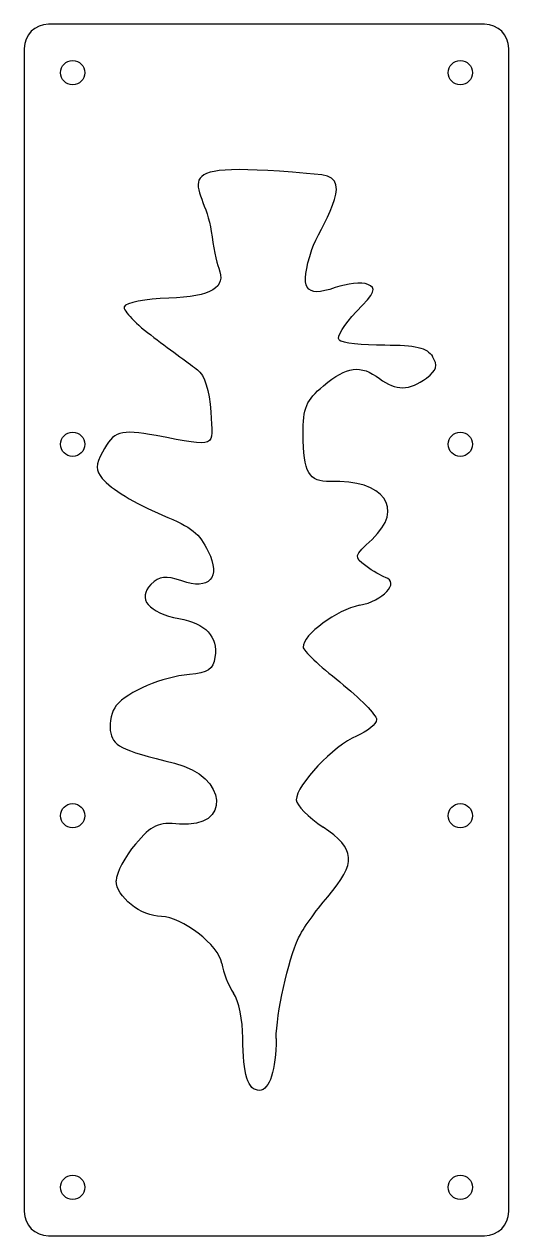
# Model space of a CAD drawing. Header units: inches. Extents: x -1.25 to 1.25, y -3.12 to 3.12.
import ezdxf

# ---------------------------------------------------------------- set-up
doc = ezdxf.new("R2010")
doc.units = ezdxf.units.IN
doc.header["$MEASUREMENT"] = 0

msp = doc.modelspace()

# ---------------------------------------------------------------- linework, layer by layer
for p, q in [((1.125, 3.125), (-1.125, 3.125)), ((-1.25, 3), (-1.25, -3)), ((1.25, -3), (1.25, 3)), ((-1.125, -3.125), (1.125, -3.125))]:
    msp.add_line(p, q)
for centre in [(-1, 2.875), (1, 2.875), (-1, 0.9583), (1, 0.9583), (-1, -0.9583), (1, -0.9583), (-1, -2.875), (1, -2.875)]:
    msp.add_circle(centre, 0.0625)
for centre, start, end in [((-1.125, 3), 90, 180), ((1.125, 3), 0, 90), ((-1.125, -3), 180, 270), ((1.125, -3), 270, 360)]:
    msp.add_arc(centre, 0.125, start, end)
for points in [[(0.285, 2.3474), (-0.5941, 2.433), (-0.3199, 2.3147), (-0.2853, 2.0566)], [(0.2344, 1.963), (0.2714, 2.076), (0.4654, 2.3298), (0.285, 2.3474)], [(-0.2853, 2.0566), (-0.2751, 1.9807), (-0.2576, 1.8954), (-0.2465, 1.8669)], [(0.3548, 1.7665), (0.197, 1.7115), (0.1678, 1.7593), (0.2344, 1.963)], [(-0.2465, 1.8669), (-0.2067, 1.7654), (-0.2808, 1.721), (-0.5044, 1.7123)], [(0.5221, 1.7831), (0.4908, 1.7952), (0.4155, 1.7877), (0.3548, 1.7665)], [(0.4637, 1.6422), (0.5608, 1.7423), (0.5701, 1.7647), (0.5221, 1.7831)], [(-0.5044, 1.7123), (-0.6243, 1.7076), (-0.7279, 1.6875), (-0.7345, 1.6677)], [(-0.7345, 1.6677), (-0.7411, 1.6478), (-0.672, 1.5765), (-0.5808, 1.5092)], [(0.3747, 1.4967), (0.3601, 1.5112), (0.4002, 1.5767), (0.4637, 1.6422)], [(-0.5808, 1.5092), (-0.4897, 1.4419), (-0.3889, 1.3669), (-0.3568, 1.3424)], [(0.8256, 1.2999), (0.8795, 1.3406), (0.8859, 1.364), (0.8563, 1.4109)], [(-0.3568, 1.3424), (-0.3189, 1.3136), (-0.2947, 1.2373), (-0.2878, 1.1255)], [(0.2945, 1.2603), (0.4143, 1.3612), (0.4858, 1.3702), (0.5829, 1.2968)], [(0.1889, 1.0103), (0.1884, 1.1478), (0.2037, 1.184), (0.2945, 1.2603)], [(0.5829, 1.2968), (0.6671, 1.2332), (0.7385, 1.2341), (0.8256, 1.2999)], [(-0.2878, 1.1255), (-0.276, 0.9338), (-0.2507, 0.9448), (-0.5699, 1.0027)], [(-0.5699, 1.0027), (-0.7555, 1.0364), (-0.7886, 1.0262), (-0.8466, 0.9179)], [(0.3284, 0.7664), (0.2192, 0.762), (0.1895, 0.8139), (0.1889, 1.0103)], [(-0.8466, 0.9179), (-0.8828, 0.8503), (-0.8829, 0.8247), (-0.8471, 0.7815)], [(-0.8471, 0.7815), (-0.8011, 0.7262), (-0.6834, 0.6547), (-0.5359, 0.5927)], [(0.5445, 0.4677), (0.7154, 0.626), (0.6059, 0.7774), (0.3284, 0.7664)], [(-0.5359, 0.5927), (-0.3824, 0.5282), (-0.347, 0.4999), (-0.3004, 0.4049)], [(0.5126, 0.3305), (0.4503, 0.376), (0.4515, 0.3815), (0.5445, 0.4677)], [(-0.3004, 0.4049), (-0.2344, 0.2704), (-0.295, 0.2033), (-0.4375, 0.253)], [(0.6133, 0.2711), (0.5936, 0.2776), (0.5483, 0.3044), (0.5126, 0.3305)], [(-0.4375, 0.253), (-0.5212, 0.2821), (-0.5526, 0.2786), (-0.5962, 0.2349)], [(0.4804, 0.1274), (0.6013, 0.1501), (0.6897, 0.2456), (0.6133, 0.2711)], [(-0.5962, 0.2349), (-0.669, 0.1622), (-0.6085, 0.0884), (-0.4519, 0.059)], [(-0.4519, 0.059), (-0.3122, 0.0328), (-0.2508, -0.033), (-0.2659, -0.1401)], [(-0.2659, -0.1401), (-0.2749, -0.2033), (-0.3019, -0.2216), (-0.3979, -0.2298)], [(-0.3979, -0.2298), (-0.5376, -0.2417), (-0.7147, -0.3166), (-0.7752, -0.3895)], [(-0.7752, -0.3895), (-0.7982, -0.4172), (-0.812, -0.4754), (-0.8058, -0.5187)], [(-0.8058, -0.5187), (-0.7943, -0.5991), (-0.7596, -0.6167), (-0.474, -0.6868)], [(-0.474, -0.6868), (-0.2012, -0.7537), (-0.1794, -1.0256), (-0.4488, -1.001)], [(-0.4488, -1.001), (-0.559, -0.991), (-0.5915, -1.0058), (-0.676, -1.1045)], [(0.3158, -1.3764), (0.466, -1.2009), (0.4612, -1.1289), (0.2918, -1.0169)], [(-0.676, -1.1045), (-0.7301, -1.1678), (-0.7751, -1.2528), (-0.7759, -1.2933)], [(0.1652, -1.5888), (0.1853, -1.5452), (0.253, -1.4497), (0.3158, -1.3764)], [(0.0499, -2.1082), (0.0505, -1.9801), (0.1115, -1.7051), (0.1652, -1.5888)], [(-0.2307, -1.7199), (-0.2241, -1.7662), (-0.1969, -1.8351), (-0.1703, -1.873)]]:
    msp.add_open_spline(points, degree=3)
for points, knots in [([(0.3747, 1.4967), (0.3892, 1.4822), (0.4951, 1.4703), (0.6099, 1.4703), (0.77, 1.4703), (0.8275, 1.4565), (0.8563, 1.4109)], [0, 0, 0, 0, 1, 1, 1, 2.393999, 2.393999, 2.393999, 2.393999]), ([(0.4804, 0.1274), (0.3629, 0.1054), (0.1884, -0.024), (0.1884, -0.089), (0.1884, -0.1043), (0.2737, -0.1849), (0.378, -0.2682), (0.4824, -0.3514), (0.5677, -0.4386), (0.5677, -0.4619), (0.5677, -0.4852), (0.5211, -0.5236), (0.4641, -0.5472)], [0, 0, 0, 0, 1, 1, 1, 1.235421, 1.235421, 1.235421, 1.470841, 1.470841, 1.470841, 1.706252, 1.706252, 1.706252, 1.706252]), ([(0.4641, -0.5472), (0.3468, -0.5958), (0.1539, -0.7999), (0.1539, -0.8755), (0.1539, -0.903), (0.216, -0.9666), (0.2918, -1.0169)], [0, 0, 0, 0, 1, 1, 1, 1.364055, 1.364055, 1.364055, 1.364055]), ([(-0.2307, -1.7199), (-0.2439, -1.6278), (-0.4365, -1.4783), (-0.5422, -1.4783), (-0.6457, -1.4783), (-0.7774, -1.3741), (-0.7759, -1.2933)], [0, 0, 0, 0, 1, 1, 1, 1.98008, 1.98008, 1.98008, 1.98008]), ([(0.0499, -2.1082), (0.0493, -2.2681), (0.0148, -2.375), (-0.0362, -2.375), (-0.0966, -2.375), (-0.122, -2.295), (-0.122, -2.104), (-0.122, -2.0149), (-0.1438, -1.911), (-0.1703, -1.873)], [0, 0, 0, 0, 1, 1, 1, 2.187525, 2.187525, 2.187525, 2.741398, 2.741398, 2.741398, 2.741398])]:
    msp.add_open_spline(points, degree=3, knots=knots)

doc.saveas('drawing.dxf')
